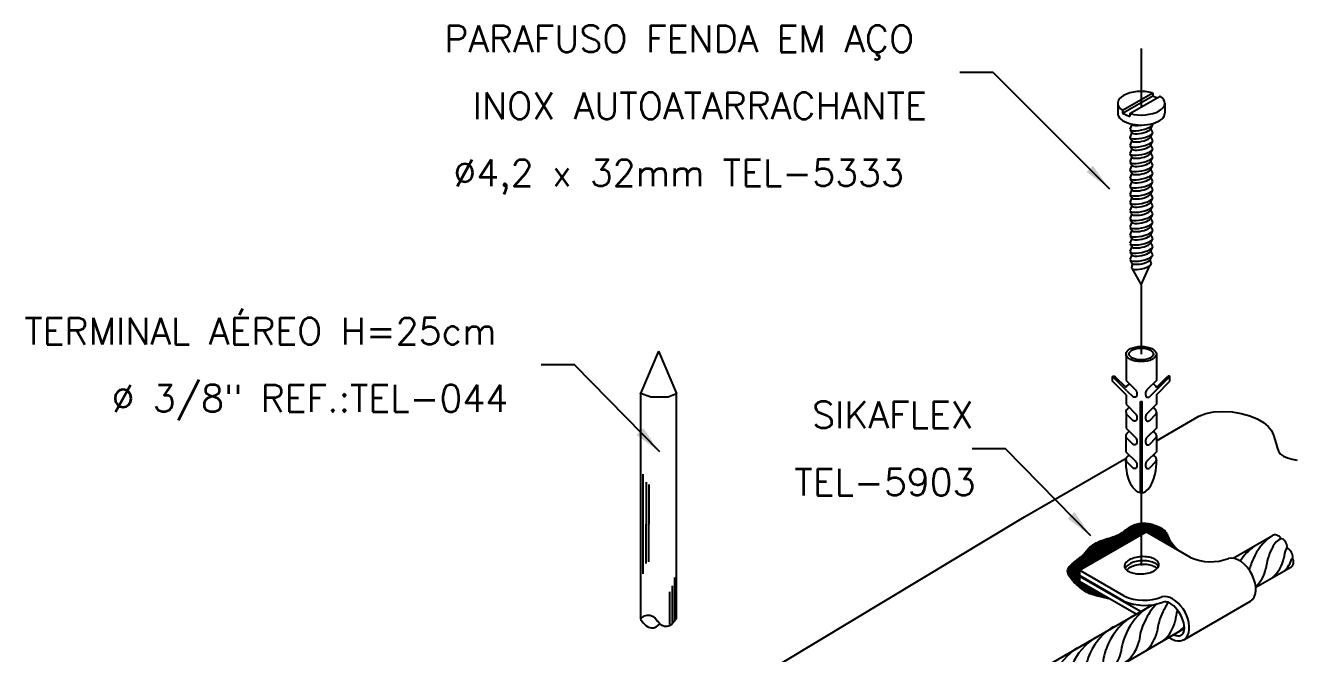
# Model space of a CAD drawing. Header units: millimetres. Extents: x -5754 to -5736.3, y -4695.3 to -4682.5.
# Drawn here: x -5752.53 to -5743.04, y -4687.15 to -4682.45 of the extents above; entities that cross this region are included whole.
import ezdxf
from ezdxf.enums import TextEntityAlignment as Align

# ---------------------------------------------------------------- set-up
doc = ezdxf.new("R2010")
doc.units = ezdxf.units.MM
doc.header["$LTSCALE"] = 10
doc.linetypes.add('DASHDOT', pattern=[1, 0.5, -0.25, 0, -0.25])
doc.linetypes.add('DASHDOT2', pattern=[0.5, 0.25, -0.125, 0, -0.125])
doc.layers.add('Termotécnica', color=7, linetype='Continuous')
doc.styles.add('r80', font='romans.shx')

msp = doc.modelspace()

# ---------------------------------------------------------------- hatches: boundary and pattern name
at = {"layer": 'Termotécnica', "linetype": 'DASHDOT'}
h = msp.add_hatch(dxfattribs=at)
h.set_pattern_fill('ANSI31', color=1, scale=0.06, style=0)
h.set_pattern_definition([(45, (-6462.448331, -5090.449354), (-0.00530330086, 0.00530330086), [])])
h.paths.add_polyline_path([(-5744.4285, -4686.7355), (-5744.6513, -4686.6069), (-5744.6513, -4686.5686), (-5744.6447, -4686.5647), (-5744.6513, -4686.5609), (-5744.6513, -4686.5226), (-5744.1881, -4686.2551), (-5744.1881, -4686.1711), (-5744.1959, -4686.1718), (-5744.2059, -4686.1732), (-5744.2161, -4686.1751), (-5744.2262, -4686.1777), (-5744.2364, -4686.1809), (-5744.2464, -4686.1848), (-5744.2564, -4686.1895), (-5744.2663, -4686.1949), (-5744.276, -4686.2009), (-5744.2856, -4686.2074), (-5744.2951, -4686.2142), (-5744.3045, -4686.2211), (-5744.3138, -4686.228), (-5744.3231, -4686.2346), (-5744.3323, -4686.2409), (-5744.3415, -4686.2466), (-5744.3507, -4686.2518), (-5744.3602, -4686.2567), (-5744.3699, -4686.2612), (-5744.3801, -4686.2655), (-5744.3909, -4686.2696), (-5744.4024, -4686.2737), (-5744.4147, -4686.2778), (-5744.4278, -4686.282), (-5744.4416, -4686.2863), (-5744.4559, -4686.2908), (-5744.4704, -4686.2955), (-5744.4849, -4686.3005), (-5744.499, -4686.3059), (-5744.5126, -4686.3116), (-5744.5255, -4686.3177), (-5744.5373, -4686.3243), (-5744.5482, -4686.3312), (-5744.5581, -4686.3384), (-5744.5671, -4686.3457), (-5744.5753, -4686.3531), (-5744.5827, -4686.3603), (-5744.5894, -4686.3674), (-5744.5953, -4686.3741), (-5744.6007, -4686.3805), (-5744.6057, -4686.3866), (-5744.6106, -4686.3926), (-5744.6158, -4686.3986), (-5744.6216, -4686.4048), (-5744.6282, -4686.4113), (-5744.636, -4686.4184), (-5744.6452, -4686.426), (-5744.6561, -4686.4345), (-5744.6682, -4686.4436), (-5744.681, -4686.4533), (-5744.6937, -4686.4634), (-5744.7059, -4686.4739), (-5744.717, -4686.4846), (-5744.7264, -4686.4955), (-5744.7336, -4686.5064), (-5744.738, -4686.5172), (-5744.7398, -4686.5279), (-5744.7393, -4686.5385), (-5744.7368, -4686.5491), (-5744.7324, -4686.5595), (-5744.7265, -4686.5698), (-5744.7193, -4686.5801), (-5744.7111, -4686.5902), (-5744.7022, -4686.6003), (-5744.6926, -4686.6102), (-5744.6826, -4686.6199), (-5744.6724, -4686.6295), (-5744.6621, -4686.6387), (-5744.6518, -4686.6476), (-5744.6417, -4686.6562), (-5744.632, -4686.6644), (-5744.6225, -4686.6721), (-5744.6119, -4686.6797), (-5744.5984, -4686.6874), (-5744.5804, -4686.6953), (-5744.556, -4686.7039), (-5744.5238, -4686.7133), (-5744.4818, -4686.7237)])
h.paths.add_polyline_path([(-5744.1881, -4686.1711), (-5744.1881, -4686.2551), (-5744.1534, -4686.2351), (-5743.9065, -4686.3777), (-5743.9309, -4686.3538), (-5743.95, -4686.3329), (-5743.9645, -4686.3147), (-5743.9752, -4686.299), (-5743.983, -4686.2854), (-5743.9885, -4686.2737), (-5743.9926, -4686.2636), (-5743.9961, -4686.2548), (-5743.9997, -4686.2471), (-5744.0035, -4686.2403), (-5744.0075, -4686.2342), (-5744.012, -4686.2288), (-5744.0168, -4686.2239), (-5744.0221, -4686.2193), (-5744.0279, -4686.2151), (-5744.0343, -4686.2109), (-5744.0414, -4686.2068), (-5744.049, -4686.2027), (-5744.0571, -4686.1988), (-5744.0656, -4686.1949), (-5744.0744, -4686.1912), (-5744.0834, -4686.1877), (-5744.0925, -4686.1844), (-5744.1017, -4686.1815), (-5744.1109, -4686.1788), (-5744.12, -4686.1765), (-5744.1291, -4686.1746), (-5744.1383, -4686.173), (-5744.1476, -4686.1718), (-5744.1569, -4686.1709), (-5744.1664, -4686.1705), (-5744.1761, -4686.1705), (-5744.1859, -4686.1709)])

# ---------------------------------------------------------------- linework, layer by layer
at = {"layer": 'Termotécnica', "color": 1, "linetype": 'DASHDOT2'}
for p, q in [((-5744.1898, -4682.6222), (-5744.1898, -4683.0604)), ((-5744.1898, -4684.3898), (-5744.1898, -4684.9084)), ((-5744.1898, -4685.9435), (-5744.1898, -4686.4865))]:
    msp.add_line(p, q, dxfattribs=at)
at = {"layer": 'Termotécnica', "color": 2}
for p, q in [((-5745.2962, -4682.8018), (-5745.5462, -4682.8018)), ((-5745.2962, -4682.8018), (-5744.4267, -4683.6713)), ((-5744.3296, -4683.0847), (-5744.1041, -4682.9545)), ((-5744.3296, -4683.1064), (-5744.1041, -4682.9762)), ((-5744.2744, -4683.1093), (-5744.0488, -4682.9791)), ((-5744.1041, -4682.9545), (-5744.1041, -4682.9762)), ((-5744.1041, -4682.9762), (-5744.0701, -4682.9913)), ((-5744.3653, -4683.0323), (-5744.3653, -4683.1073)), ((-5744.0131, -4683.0319), (-5744.0131, -4683.1069)), ((-5744.3296, -4683.0851), (-5744.3296, -4683.1068)), ((-5744.3296, -4683.1068), (-5744.2744, -4683.1314)), ((-5744.2744, -4683.1097), (-5744.2744, -4683.1314)), ((-5744.2597, -4683.1899), (-5744.2753, -4683.2261)), ((-5744.2597, -4683.2509), (-5744.2753, -4683.287)), ((-5744.2714, -4683.2317), (-5744.2597, -4683.2509)), ((-5744.1074, -4683.1982), (-5744.1198, -4683.2207)), ((-5744.1198, -4683.2207), (-5744.1044, -4683.2503)), ((-5744.1074, -4683.2591), (-5744.1198, -4683.2816)), ((-5744.2597, -4683.3118), (-5744.2753, -4683.3479)), ((-5744.2714, -4683.2926), (-5744.2597, -4683.3118)), ((-5744.2714, -4683.3535), (-5744.2597, -4683.3727)), ((-5744.1198, -4683.2816), (-5744.1044, -4683.3112)), ((-5744.1074, -4683.32), (-5744.1198, -4683.3425)), ((-5744.1198, -4683.3425), (-5744.1044, -4683.3721)), ((-5744.2597, -4683.3727), (-5744.2753, -4683.4088)), ((-5744.2597, -4683.4336), (-5744.2753, -4683.4697)), ((-5744.2714, -4683.4144), (-5744.2597, -4683.4336)), ((-5744.1074, -4683.3809), (-5744.1198, -4683.4035)), ((-5744.1198, -4683.4035), (-5744.1044, -4683.433)), ((-5744.1074, -4683.4419), (-5744.1198, -4683.4644)), ((-5744.2597, -4683.4941), (-5744.2753, -4683.5302)), ((-5744.2597, -4683.555), (-5744.2753, -4683.5911)), ((-5744.2714, -4683.475), (-5744.2597, -4683.4941)), ((-5744.2714, -4683.5359), (-5744.2597, -4683.555)), ((-5744.1198, -4683.4644), (-5744.1044, -4683.4939)), ((-5744.1074, -4683.5028), (-5744.1198, -4683.5253)), ((-5744.1198, -4683.5253), (-5744.1044, -4683.5548)), ((-5744.2597, -4683.6159), (-5744.2753, -4683.652)), ((-5744.2714, -4683.5968), (-5744.2597, -4683.6159)), ((-5744.1074, -4683.5637), (-5744.1198, -4683.5862)), ((-5744.1198, -4683.5862), (-5744.1044, -4683.6157)), ((-5744.1074, -4683.6246), (-5744.1198, -4683.6471)), ((-5744.1198, -4683.6471), (-5744.1044, -4683.6766)), ((-5744.2597, -4683.6768), (-5744.2753, -4683.7129)), ((-5744.2597, -4683.7377), (-5744.2753, -4683.7738)), ((-5744.2714, -4683.6577), (-5744.2597, -4683.6768)), ((-5744.2714, -4683.7186), (-5744.2597, -4683.7377)), ((-5744.1074, -4683.6855), (-5744.1198, -4683.708)), ((-5744.1198, -4683.708), (-5744.1044, -4683.7375)), ((-5744.1074, -4683.7464), (-5744.1198, -4683.7689)), ((-5744.2597, -4683.7986), (-5744.2753, -4683.8347)), ((-5744.2714, -4683.7795), (-5744.2597, -4683.7986)), ((-5744.2714, -4683.8404), (-5744.2597, -4683.8595)), ((-5744.1198, -4683.7689), (-5744.1044, -4683.7984)), ((-5744.1074, -4683.8073), (-5744.1198, -4683.8298)), ((-5744.1198, -4683.8298), (-5744.1044, -4683.8593)), ((-5744.2597, -4683.8595), (-5744.2753, -4683.8956)), ((-5744.2597, -4683.9204), (-5744.2753, -4683.9565)), ((-5744.2714, -4683.9013), (-5744.2597, -4683.9204)), ((-5744.1074, -4683.8682), (-5744.1198, -4683.8907)), ((-5744.1198, -4683.8907), (-5744.1044, -4683.9203)), ((-5744.1074, -4683.9291), (-5744.1198, -4683.9516)), ((-5744.2597, -4683.9813), (-5744.2753, -4684.0175)), ((-5744.2714, -4683.9622), (-5744.2597, -4683.9813)), ((-5744.2714, -4684.0231), (-5744.2597, -4684.0423)), ((-5744.1198, -4683.9516), (-5744.1044, -4683.9812)), ((-5744.1074, -4683.99), (-5744.1198, -4684.0125)), ((-5744.1198, -4684.0125), (-5744.1044, -4684.0421)), ((-5744.2597, -4684.0423), (-5744.2753, -4684.0784)), ((-5744.2597, -4684.1032), (-5744.2753, -4684.1393)), ((-5744.2714, -4684.084), (-5744.2597, -4684.1032)), ((-5744.1074, -4684.0509), (-5744.1198, -4684.0734)), ((-5744.1198, -4684.0734), (-5744.1044, -4684.103)), ((-5744.1074, -4684.1118), (-5744.1198, -4684.1343)), ((-5744.2597, -4684.1641), (-5744.2753, -4684.2002)), ((-5744.2724, -4684.2052), (-5744.2597, -4684.2266)), ((-5744.2714, -4684.1449), (-5744.2597, -4684.1641)), ((-5744.1241, -4684.206), (-5744.116, -4684.2326)), ((-5744.1198, -4684.1343), (-5744.1044, -4684.1639)), ((-5744.1198, -4684.1969), (-5744.1095, -4684.1749)), ((-5744.2573, -4684.2307), (-5744.2622, -4684.2636)), ((-5744.257, -4684.2694), (-5744.1898, -4684.3898)), ((-5744.1898, -4684.3898), (-5744.1245, -4684.2457)), ((-5747.7981, -4684.8853), (-5747.9341, -4685.2011)), ((-5747.7981, -4684.8853), (-5747.6633, -4685.2024)), ((-5744.3035, -4684.906), (-5744.3035, -4685.1032)), ((-5744.0761, -4684.906), (-5744.0761, -4685.1032)), ((-5748.4259, -4684.9877), (-5748.6759, -4684.9877)), ((-5747.79, -4685.6383), (-5748.4259, -4684.9877)), ((-5744.2974, -4685.1807), (-5744.4046, -4685.0735)), ((-5744.4046, -4685.1093), (-5744.4046, -4685.0735)), ((-5744.3029, -4685.1574), (-5744.3842, -4685.076)), ((-5744.0822, -4685.1807), (-5743.975, -4685.0735)), ((-5744.0767, -4685.1574), (-5743.9954, -4685.076)), ((-5743.975, -4685.1093), (-5743.975, -4685.0735)), ((-5744.3035, -4685.2104), (-5744.4046, -4685.1093)), ((-5744.3035, -4685.1032), (-5744.232, -4685.1746)), ((-5744.0761, -4685.1032), (-5744.1476, -4685.1746)), ((-5744.0761, -4685.2104), (-5743.975, -4685.1093)), ((-5747.9341, -4685.2011), (-5747.9334, -4686.8852)), ((-5747.8618, -4685.227), (-5747.9339, -4685.2007)), ((-5747.9334, -4685.2008), (-5747.9334, -4685.1995)), ((-5747.8618, -4685.227), (-5747.7266, -4685.227)), ((-5747.7266, -4685.227), (-5747.6633, -4685.2024)), ((-5747.6633, -4686.8821), (-5747.6633, -4685.2024)), ((-5744.3035, -4685.2104), (-5744.3035, -4685.2818)), ((-5744.2974, -4685.1807), (-5744.2509, -4685.2272)), ((-5744.1961, -4685.2602), (-5744.1835, -4685.2602)), ((-5744.1961, -4685.9435), (-5744.1961, -4685.2602)), ((-5744.1835, -4685.9435), (-5744.1835, -4685.2602)), ((-5744.0822, -4685.1807), (-5744.1287, -4685.2272)), ((-5744.0761, -4685.2104), (-5744.0761, -4685.2818)), ((-5744.3035, -4685.2818), (-5744.2299, -4685.3554)), ((-5744.3035, -4685.341), (-5744.3035, -4685.4593)), ((-5744.2974, -4685.3582), (-5744.2509, -4685.4047)), ((-5744.0761, -4685.2818), (-5744.1496, -4685.3554)), ((-5744.0822, -4685.3582), (-5744.1287, -4685.4047)), ((-5744.0761, -4685.341), (-5744.0761, -4685.4593)), ((-5744.0763, -4685.5544), (-5743.76, -4685.3718)), ((-5744.3037, -4685.5153), (-5744.3037, -4685.6367)), ((-5744.3035, -4685.4593), (-5744.2299, -4685.5329)), ((-5744.2974, -4685.5357), (-5744.2509, -4685.5822)), ((-5744.0761, -4685.4593), (-5744.1496, -4685.5329)), ((-5744.0822, -4685.5357), (-5744.1287, -4685.5822)), ((-5744.0763, -4685.5153), (-5744.0763, -4685.637)), ((-5745.2034, -4685.6137), (-5745.4534, -4685.6137)), ((-5744.5675, -4686.2643), (-5745.2034, -4685.6137)), ((-5744.3037, -4685.6367), (-5744.2299, -4685.7104)), ((-5744.0761, -4685.6368), (-5744.1496, -4685.7104)), ((-5745.0624, -4686.1237), (-5744.3011, -4685.6842)), ((-5744.2974, -4685.7132), (-5744.2509, -4685.7598)), ((-5744.0822, -4685.7132), (-5744.1287, -4685.7598)), ((-5747.6632, -4687.687), (-5745.0624, -4686.1237)), ((-5744.6513, -4686.5226), (-5744.1534, -4686.2351)), ((-5743.8212, -4686.4269), (-5744.1534, -4686.2351)), ((-5743.5029, -4686.4329), (-5743.2092, -4686.2636)), ((-5744.6513, -4686.5226), (-5744.6513, -4686.5609)), ((-5744.3191, -4686.7144), (-5744.6513, -4686.5226)), ((-5744.3194, -4686.7525), (-5744.6513, -4686.5609)), ((-5744.6513, -4686.5686), (-5744.6447, -4686.5647)), ((-5744.6513, -4686.5686), (-5744.6513, -4686.6069)), ((-5744.1951, -4686.8319), (-5744.6513, -4686.5686)), ((-5743.3329, -4686.6496), (-5743.0714, -4686.5005)), ((-5744.2283, -4686.8511), (-5744.6513, -4686.6069)), ((-5747.3144, -4688.6301), (-5744.1061, -4686.7806)), ((-5743.8716, -4687.0414), (-5743.3737, -4686.7539)), ((-5746.4522, -4688.4512), (-5743.8674, -4686.9588))]:
    msp.add_line(p, q, dxfattribs=at)
at = {"layer": 'Termotécnica', "color": 1}
for p, q in [((-5747.9127, -4686.1763), (-5747.9127, -4685.8035)), ((-5747.8914, -4685.8641), (-5747.8914, -4686.1775)), ((-5747.8705, -4685.8821), (-5747.8705, -4686.1775)), ((-5747.9127, -4686.5491), (-5747.9127, -4686.1763)), ((-5747.8914, -4686.4715), (-5747.8914, -4686.1775)), ((-5747.8705, -4686.4585), (-5747.8705, -4686.1775)), ((-5747.6786, -4686.5758), (-5747.6786, -4686.8954)), ((-5747.7141, -4686.9271), (-5747.7141, -4686.6829)), ((-5747.6957, -4686.6385), (-5747.6957, -4686.9135))]:
    msp.add_line(p, q, dxfattribs=at)
at = {"layer": 'Termotécnica', "color": 2}
for points in [[(-5744.4046, -4685.0735), (-5744.3994, -4685.0715), (-5744.3917, -4685.0724), (-5744.3842, -4685.076)], [(-5743.9879, -4685.0724), (-5743.9879, -4685.0724), (-5743.9954, -4685.076)], [(-5743.975, -4685.0735), (-5743.975, -4685.0735), (-5743.9802, -4685.0715), (-5743.9879, -4685.0724)], [(-5744.232, -4685.1746), (-5744.2305, -4685.1769), (-5744.2292, -4685.179), (-5744.2281, -4685.1808), (-5744.2272, -4685.1825), (-5744.2264, -4685.184), (-5744.2257, -4685.1854), (-5744.2251, -4685.1867), (-5744.2246, -4685.1878), (-5744.2241, -4685.1889), (-5744.2238, -4685.1898), (-5744.2234, -4685.1908), (-5744.2232, -4685.1917), (-5744.2229, -4685.1925), (-5744.2227, -4685.1934), (-5744.2225, -4685.1942), (-5744.2223, -4685.1951), (-5744.2222, -4685.196), (-5744.222, -4685.1969), (-5744.2219, -4685.1979), (-5744.2218, -4685.1988), (-5744.2218, -4685.1999), (-5744.2217, -4685.2009), (-5744.2217, -4685.2019), (-5744.2217, -4685.203), (-5744.2217, -4685.2041), (-5744.2218, -4685.2051), (-5744.2219, -4685.2062), (-5744.222, -4685.2073), (-5744.2222, -4685.2084), (-5744.2223, -4685.2095), (-5744.2225, -4685.2106), (-5744.2226, -4685.2116), (-5744.2228, -4685.2126), (-5744.2229, -4685.2137), (-5744.2231, -4685.2147), (-5744.2233, -4685.2156), (-5744.2235, -4685.2166), (-5744.2237, -4685.2175), (-5744.2239, -4685.2184), (-5744.2242, -4685.2193), (-5744.2245, -4685.2202), (-5744.2248, -4685.221), (-5744.2251, -4685.2219), (-5744.2255, -4685.2226), (-5744.2258, -4685.2234), (-5744.2262, -4685.2241), (-5744.2267, -4685.2248), (-5744.2271, -4685.2254), (-5744.2276, -4685.2259), (-5744.2281, -4685.2264), (-5744.2286, -4685.2269), (-5744.2291, -4685.2273), (-5744.2296, -4685.2277), (-5744.2301, -4685.228), (-5744.2307, -4685.2283), (-5744.2313, -4685.2286), (-5744.2318, -4685.2288), (-5744.2324, -4685.229), (-5744.233, -4685.2292), (-5744.2337, -4685.2293), (-5744.2344, -4685.2294), (-5744.2352, -4685.2296), (-5744.2361, -4685.2297), (-5744.237, -4685.2298), (-5744.2381, -4685.2298), (-5744.2393, -4685.2299), (-5744.2407, -4685.2299), (-5744.2422, -4685.2297), (-5744.244, -4685.2294), (-5744.246, -4685.2289), (-5744.2483, -4685.2282), (-5744.2509, -4685.2272)], [(-5744.1476, -4685.1746), (-5744.149, -4685.1769), (-5744.1503, -4685.179), (-5744.1515, -4685.1808), (-5744.1524, -4685.1825), (-5744.1532, -4685.184), (-5744.1539, -4685.1854), (-5744.1545, -4685.1867), (-5744.155, -4685.1878), (-5744.1554, -4685.1889), (-5744.1558, -4685.1898), (-5744.1561, -4685.1908), (-5744.1564, -4685.1917), (-5744.1567, -4685.1925), (-5744.1569, -4685.1934), (-5744.1571, -4685.1942), (-5744.1572, -4685.1951), (-5744.1574, -4685.196), (-5744.1575, -4685.1969), (-5744.1577, -4685.1979), (-5744.1577, -4685.1988), (-5744.1578, -4685.1999), (-5744.1579, -4685.2009), (-5744.1579, -4685.2019), (-5744.1579, -4685.203), (-5744.1578, -4685.2041), (-5744.1578, -4685.2051), (-5744.1577, -4685.2062), (-5744.1576, -4685.2073), (-5744.1574, -4685.2084), (-5744.1573, -4685.2095), (-5744.1571, -4685.2106), (-5744.157, -4685.2116), (-5744.1568, -4685.2126), (-5744.1566, -4685.2137), (-5744.1565, -4685.2147), (-5744.1563, -4685.2156), (-5744.1561, -4685.2166), (-5744.1559, -4685.2175), (-5744.1556, -4685.2184), (-5744.1554, -4685.2193), (-5744.1551, -4685.2202), (-5744.1548, -4685.221), (-5744.1545, -4685.2219), (-5744.1541, -4685.2226), (-5744.1537, -4685.2234), (-5744.1533, -4685.2241), (-5744.1529, -4685.2248), (-5744.1525, -4685.2254), (-5744.152, -4685.2259), (-5744.1515, -4685.2264), (-5744.151, -4685.2269), (-5744.1505, -4685.2273), (-5744.15, -4685.2277), (-5744.1494, -4685.228), (-5744.1489, -4685.2283), (-5744.1483, -4685.2286), (-5744.1478, -4685.2288), (-5744.1472, -4685.229), (-5744.1466, -4685.2292), (-5744.1459, -4685.2293), (-5744.1452, -4685.2294), (-5744.1444, -4685.2296), (-5744.1435, -4685.2297), (-5744.1425, -4685.2298), (-5744.1415, -4685.2298), (-5744.1403, -4685.2299), (-5744.1389, -4685.2299), (-5744.1373, -4685.2297), (-5744.1356, -4685.2294), (-5744.1336, -4685.2289), (-5744.1313, -4685.2282), (-5744.1287, -4685.2272)], [(-5744.2299, -4685.3554), (-5744.2292, -4685.3565), (-5744.2281, -4685.3583), (-5744.2272, -4685.36), (-5744.2264, -4685.3615), (-5744.2257, -4685.3629), (-5744.2251, -4685.3642), (-5744.2246, -4685.3653), (-5744.2241, -4685.3664), (-5744.2238, -4685.3673), (-5744.2234, -4685.3683), (-5744.2232, -4685.3692), (-5744.2229, -4685.37), (-5744.2227, -4685.3709), (-5744.2225, -4685.3717), (-5744.2223, -4685.3726), (-5744.2222, -4685.3735), (-5744.222, -4685.3744), (-5744.2219, -4685.3754), (-5744.2218, -4685.3764), (-5744.2218, -4685.3774), (-5744.2217, -4685.3784), (-5744.2217, -4685.3794), (-5744.2217, -4685.3805), (-5744.2217, -4685.3816), (-5744.2218, -4685.3827), (-5744.2219, -4685.3837), (-5744.222, -4685.3848), (-5744.2222, -4685.3859), (-5744.2223, -4685.387), (-5744.2225, -4685.3881), (-5744.2226, -4685.3891), (-5744.2228, -4685.3902), (-5744.2229, -4685.3912), (-5744.2231, -4685.3922), (-5744.2233, -4685.3931), (-5744.2235, -4685.3941), (-5744.2237, -4685.395), (-5744.2239, -4685.3959), (-5744.2242, -4685.3968), (-5744.2245, -4685.3977), (-5744.2248, -4685.3985), (-5744.2251, -4685.3994), (-5744.2255, -4685.4001), (-5744.2258, -4685.4009), (-5744.2262, -4685.4016), (-5744.2267, -4685.4023), (-5744.2271, -4685.4029), (-5744.2276, -4685.4034), (-5744.2281, -4685.404), (-5744.2286, -4685.4044), (-5744.2291, -4685.4048), (-5744.2296, -4685.4052), (-5744.2301, -4685.4055), (-5744.2307, -4685.4058), (-5744.2313, -4685.4061), (-5744.2318, -4685.4063), (-5744.2324, -4685.4065), (-5744.233, -4685.4067), (-5744.2337, -4685.4068), (-5744.2344, -4685.407), (-5744.2352, -4685.4071), (-5744.2361, -4685.4072), (-5744.237, -4685.4073), (-5744.2381, -4685.4074), (-5744.2393, -4685.4074), (-5744.2407, -4685.4074), (-5744.2422, -4685.4072), (-5744.244, -4685.4069), (-5744.246, -4685.4064), (-5744.2483, -4685.4057), (-5744.2509, -4685.4047)], [(-5744.1496, -4685.3554), (-5744.1503, -4685.3565), (-5744.1515, -4685.3583), (-5744.1524, -4685.36), (-5744.1532, -4685.3615), (-5744.1539, -4685.3629), (-5744.1545, -4685.3642), (-5744.155, -4685.3653), (-5744.1554, -4685.3664), (-5744.1558, -4685.3673), (-5744.1561, -4685.3683), (-5744.1564, -4685.3692), (-5744.1567, -4685.37), (-5744.1569, -4685.3709), (-5744.1571, -4685.3717), (-5744.1572, -4685.3726), (-5744.1574, -4685.3735), (-5744.1575, -4685.3744), (-5744.1577, -4685.3754), (-5744.1577, -4685.3764), (-5744.1578, -4685.3774), (-5744.1579, -4685.3784), (-5744.1579, -4685.3794), (-5744.1579, -4685.3805), (-5744.1578, -4685.3816), (-5744.1578, -4685.3827), (-5744.1577, -4685.3837), (-5744.1576, -4685.3848), (-5744.1574, -4685.3859), (-5744.1573, -4685.387), (-5744.1571, -4685.3881), (-5744.157, -4685.3891), (-5744.1568, -4685.3902), (-5744.1566, -4685.3912), (-5744.1565, -4685.3922), (-5744.1563, -4685.3931), (-5744.1561, -4685.3941), (-5744.1559, -4685.395), (-5744.1556, -4685.3959), (-5744.1554, -4685.3968), (-5744.1551, -4685.3977), (-5744.1548, -4685.3985), (-5744.1545, -4685.3994), (-5744.1541, -4685.4001), (-5744.1537, -4685.4009), (-5744.1533, -4685.4016), (-5744.1529, -4685.4023), (-5744.1525, -4685.4029), (-5744.152, -4685.4034), (-5744.1515, -4685.404), (-5744.151, -4685.4044), (-5744.1505, -4685.4048), (-5744.15, -4685.4052), (-5744.1494, -4685.4055), (-5744.1489, -4685.4058), (-5744.1483, -4685.4061), (-5744.1478, -4685.4063), (-5744.1472, -4685.4065), (-5744.1466, -4685.4067), (-5744.1459, -4685.4068), (-5744.1452, -4685.407), (-5744.1444, -4685.4071), (-5744.1435, -4685.4072), (-5744.1425, -4685.4073), (-5744.1415, -4685.4074), (-5744.1403, -4685.4074), (-5744.1389, -4685.4074), (-5744.1373, -4685.4072), (-5744.1356, -4685.4069), (-5744.1336, -4685.4064), (-5744.1313, -4685.4057), (-5744.1287, -4685.4047)], [(-5743.76, -4685.3718), (-5743.7069, -4685.3501), (-5743.6456, -4685.338), (-5743.579, -4685.3347), (-5743.5104, -4685.3392), (-5743.4427, -4685.3506), (-5743.3789, -4685.368), (-5743.3222, -4685.3905), (-5743.2755, -4685.4171), (-5743.2409, -4685.447), (-5743.2169, -4685.4789), (-5743.2008, -4685.5118), (-5743.1899, -4685.5447), (-5743.1818, -4685.5765), (-5743.1739, -4685.6059), (-5743.1634, -4685.6321), (-5743.1479, -4685.6537), (-5743.1253, -4685.6703), (-5743.0962, -4685.6827), (-5743.0618, -4685.6924), (-5743.0232, -4685.7008)], [(-5744.2299, -4685.5329), (-5744.2292, -4685.534), (-5744.2281, -4685.5359), (-5744.2272, -4685.5375), (-5744.2264, -4685.5391), (-5744.2257, -4685.5404), (-5744.2251, -4685.5417), (-5744.2246, -4685.5428), (-5744.2241, -4685.5439), (-5744.2238, -4685.5449), (-5744.2234, -4685.5458), (-5744.2232, -4685.5467), (-5744.2229, -4685.5475), (-5744.2227, -4685.5484), (-5744.2225, -4685.5492), (-5744.2223, -4685.5501), (-5744.2222, -4685.551), (-5744.222, -4685.5519), (-5744.2219, -4685.5529), (-5744.2218, -4685.5539), (-5744.2218, -4685.5549), (-5744.2217, -4685.5559), (-5744.2217, -4685.5569), (-5744.2217, -4685.558), (-5744.2217, -4685.5591), (-5744.2218, -4685.5602), (-5744.2219, -4685.5613), (-5744.222, -4685.5623), (-5744.2222, -4685.5634), (-5744.2223, -4685.5645), (-5744.2225, -4685.5656), (-5744.2226, -4685.5666), (-5744.2228, -4685.5677), (-5744.2229, -4685.5687), (-5744.2231, -4685.5697), (-5744.2233, -4685.5706), (-5744.2235, -4685.5716), (-5744.2237, -4685.5725), (-5744.2239, -4685.5734), (-5744.2242, -4685.5743), (-5744.2245, -4685.5752), (-5744.2248, -4685.576), (-5744.2251, -4685.5769), (-5744.2255, -4685.5777), (-5744.2258, -4685.5784), (-5744.2262, -4685.5791), (-5744.2267, -4685.5798), (-5744.2271, -4685.5804), (-5744.2276, -4685.5809), (-5744.2281, -4685.5815), (-5744.2286, -4685.5819), (-5744.2291, -4685.5823), (-5744.2296, -4685.5827), (-5744.2301, -4685.583), (-5744.2307, -4685.5833), (-5744.2313, -4685.5836), (-5744.2318, -4685.5838), (-5744.2324, -4685.584), (-5744.233, -4685.5842), (-5744.2337, -4685.5843), (-5744.2344, -4685.5845), (-5744.2352, -4685.5846), (-5744.2361, -4685.5847), (-5744.237, -4685.5848), (-5744.2381, -4685.5849), (-5744.2393, -4685.5849), (-5744.2407, -4685.5849), (-5744.2422, -4685.5847), (-5744.244, -4685.5844), (-5744.246, -4685.5839), (-5744.2483, -4685.5832), (-5744.2509, -4685.5822)], [(-5744.1496, -4685.5329), (-5744.1515, -4685.5359), (-5744.1524, -4685.5375), (-5744.1532, -4685.5391), (-5744.1539, -4685.5404), (-5744.1545, -4685.5417), (-5744.155, -4685.5428), (-5744.1554, -4685.5439), (-5744.1558, -4685.5449), (-5744.1561, -4685.5458), (-5744.1564, -4685.5467), (-5744.1567, -4685.5475), (-5744.1569, -4685.5484), (-5744.1571, -4685.5492), (-5744.1572, -4685.5501), (-5744.1574, -4685.551), (-5744.1575, -4685.5519), (-5744.1577, -4685.5529), (-5744.1577, -4685.5539), (-5744.1578, -4685.5549), (-5744.1579, -4685.5559), (-5744.1579, -4685.5569), (-5744.1579, -4685.558), (-5744.1578, -4685.5591), (-5744.1578, -4685.5602), (-5744.1577, -4685.5613), (-5744.1576, -4685.5623), (-5744.1574, -4685.5634), (-5744.1573, -4685.5645), (-5744.1571, -4685.5656), (-5744.157, -4685.5666), (-5744.1568, -4685.5677), (-5744.1566, -4685.5687), (-5744.1565, -4685.5697), (-5744.1563, -4685.5706), (-5744.1561, -4685.5716), (-5744.1559, -4685.5725), (-5744.1556, -4685.5734), (-5744.1554, -4685.5743), (-5744.1551, -4685.5752), (-5744.1548, -4685.576), (-5744.1545, -4685.5769), (-5744.1541, -4685.5777), (-5744.1537, -4685.5784), (-5744.1533, -4685.5791), (-5744.1529, -4685.5798), (-5744.1525, -4685.5804), (-5744.152, -4685.5809), (-5744.1515, -4685.5815), (-5744.151, -4685.5819), (-5744.1505, -4685.5823), (-5744.15, -4685.5827), (-5744.1494, -4685.583), (-5744.1489, -4685.5833), (-5744.1483, -4685.5836), (-5744.1478, -4685.5838), (-5744.1472, -4685.584), (-5744.1466, -4685.5842), (-5744.1459, -4685.5843), (-5744.1452, -4685.5845), (-5744.1444, -4685.5846), (-5744.1435, -4685.5847), (-5744.1425, -4685.5848), (-5744.1415, -4685.5849), (-5744.1403, -4685.5849), (-5744.1389, -4685.5849), (-5744.1373, -4685.5847), (-5744.1356, -4685.5844), (-5744.1336, -4685.5839), (-5744.1313, -4685.5832), (-5744.1287, -4685.5822)], [(-5744.2299, -4685.7104), (-5744.2292, -4685.7115), (-5744.2281, -4685.7134), (-5744.2272, -4685.715), (-5744.2264, -4685.7166), (-5744.2257, -4685.7179), (-5744.2251, -4685.7192), (-5744.2246, -4685.7203), (-5744.2241, -4685.7214), (-5744.2238, -4685.7224), (-5744.2234, -4685.7233), (-5744.2232, -4685.7242), (-5744.2229, -4685.725), (-5744.2227, -4685.7259), (-5744.2225, -4685.7267), (-5744.2223, -4685.7276), (-5744.2222, -4685.7285), (-5744.222, -4685.7294), (-5744.2219, -4685.7304), (-5744.2218, -4685.7314), (-5744.2218, -4685.7324), (-5744.2217, -4685.7334), (-5744.2217, -4685.7344), (-5744.2217, -4685.7355), (-5744.2217, -4685.7366), (-5744.2218, -4685.7377), (-5744.2219, -4685.7388), (-5744.222, -4685.7398), (-5744.2222, -4685.7409), (-5744.2223, -4685.742), (-5744.2225, -4685.7431), (-5744.2226, -4685.7441), (-5744.2228, -4685.7452), (-5744.2229, -4685.7462), (-5744.2231, -4685.7472), (-5744.2233, -4685.7481), (-5744.2235, -4685.7491), (-5744.2237, -4685.75), (-5744.2239, -4685.7509), (-5744.2242, -4685.7518), (-5744.2245, -4685.7527), (-5744.2248, -4685.7536), (-5744.2251, -4685.7544), (-5744.2255, -4685.7552), (-5744.2258, -4685.7559), (-5744.2262, -4685.7566), (-5744.2267, -4685.7573), (-5744.2271, -4685.7579), (-5744.2276, -4685.7585), (-5744.2281, -4685.759), (-5744.2286, -4685.7594), (-5744.2291, -4685.7598), (-5744.2296, -4685.7602), (-5744.2301, -4685.7606), (-5744.2307, -4685.7608), (-5744.2313, -4685.7611), (-5744.2318, -4685.7613), (-5744.2324, -4685.7615), (-5744.233, -4685.7617), (-5744.2337, -4685.7618), (-5744.2344, -4685.762), (-5744.2352, -4685.7621), (-5744.2361, -4685.7622), (-5744.237, -4685.7623), (-5744.2381, -4685.7624), (-5744.2393, -4685.7624), (-5744.2407, -4685.7624), (-5744.2422, -4685.7622), (-5744.244, -4685.7619), (-5744.246, -4685.7614), (-5744.2483, -4685.7607), (-5744.2509, -4685.7598)], [(-5744.1496, -4685.7104), (-5744.1515, -4685.7134), (-5744.1524, -4685.715), (-5744.1532, -4685.7166), (-5744.1539, -4685.7179), (-5744.1545, -4685.7192), (-5744.155, -4685.7203), (-5744.1554, -4685.7214), (-5744.1558, -4685.7224), (-5744.1561, -4685.7233), (-5744.1564, -4685.7242), (-5744.1567, -4685.725), (-5744.1569, -4685.7259), (-5744.1571, -4685.7267), (-5744.1572, -4685.7276), (-5744.1574, -4685.7285), (-5744.1575, -4685.7294), (-5744.1577, -4685.7304), (-5744.1577, -4685.7314), (-5744.1578, -4685.7324), (-5744.1579, -4685.7334), (-5744.1579, -4685.7344), (-5744.1579, -4685.7355), (-5744.1578, -4685.7366), (-5744.1578, -4685.7377), (-5744.1577, -4685.7388), (-5744.1576, -4685.7398), (-5744.1574, -4685.7409), (-5744.1573, -4685.742), (-5744.1571, -4685.7431), (-5744.157, -4685.7441), (-5744.1568, -4685.7452), (-5744.1566, -4685.7462), (-5744.1565, -4685.7472), (-5744.1563, -4685.7481), (-5744.1561, -4685.7491), (-5744.1559, -4685.75), (-5744.1556, -4685.7509), (-5744.1554, -4685.7518), (-5744.1551, -4685.7527), (-5744.1548, -4685.7536), (-5744.1545, -4685.7544), (-5744.1541, -4685.7552), (-5744.1537, -4685.7559), (-5744.1533, -4685.7566), (-5744.1529, -4685.7573), (-5744.1525, -4685.7579), (-5744.152, -4685.7585), (-5744.1515, -4685.759), (-5744.151, -4685.7594), (-5744.1505, -4685.7598), (-5744.15, -4685.7602), (-5744.1494, -4685.7606), (-5744.1489, -4685.7608), (-5744.1483, -4685.7611), (-5744.1478, -4685.7613), (-5744.1472, -4685.7615), (-5744.1466, -4685.7617), (-5744.1459, -4685.7618), (-5744.1452, -4685.762), (-5744.1444, -4685.7621), (-5744.1435, -4685.7622), (-5744.1425, -4685.7623), (-5744.1415, -4685.7624), (-5744.1403, -4685.7624), (-5744.1389, -4685.7624), (-5744.1373, -4685.7622), (-5744.1356, -4685.7619), (-5744.1336, -4685.7614), (-5744.1313, -4685.7607), (-5744.1287, -4685.7598)], [(-5747.9334, -4686.8881), (-5747.9222, -4686.8768), (-5747.9025, -4686.8639), (-5747.8829, -4686.8579), (-5747.8634, -4686.8588), (-5747.844, -4686.8665), (-5747.8247, -4686.8812), (-5747.8055, -4686.9027)], [(-5747.9334, -4686.8881), (-5747.9135, -4686.9147), (-5747.8937, -4686.9345), (-5747.874, -4686.9474), (-5747.8544, -4686.9534), (-5747.8349, -4686.9525), (-5747.8155, -4686.9448), (-5747.7962, -4686.9302), (-5747.7886, -4686.9216)], [(-5747.6633, -4686.8821), (-5747.6815, -4686.9066), (-5747.6996, -4686.9248), (-5747.7175, -4686.9368), (-5747.7354, -4686.9425), (-5747.7531, -4686.9419), (-5747.7707, -4686.9351), (-5747.7881, -4686.922), (-5747.8055, -4686.9027)]]:
    msp.add_lwpolyline(points, dxfattribs=at)
for points in [[(-5744.3029, -4685.1574, -0.122515), (-5744.2965, -4685.1443, -0.074458), (-5744.2785, -4685.1281)], [(-5744.0767, -4685.1574, 0.122515), (-5744.083, -4685.1443, 0.074458), (-5744.101, -4685.1281)], [(-5744.3035, -4685.341, -0.174705), (-5744.2965, -4685.3218, -0.071912), (-5744.2792, -4685.3061)], [(-5744.3035, -4685.341, 0), (-5744.3035, -4685.341, 0.18907), (-5744.2974, -4685.3582)], [(-5744.0761, -4685.341, 0.174705), (-5744.083, -4685.3218, 0.071912), (-5744.1004, -4685.3061)], [(-5744.0822, -4685.3582, 0.138404), (-5744.0761, -4685.341)], [(-5744.3035, -4685.5185, -0.174705), (-5744.2965, -4685.4993, -0.071912), (-5744.2792, -4685.4836)], [(-5744.299, -4685.5343, -0.138405), (-5744.3035, -4685.5185, -0.174705)], [(-5744.0761, -4685.5185, 0.174705), (-5744.083, -4685.4993, 0.071912), (-5744.1004, -4685.4836)], [(-5744.0761, -4685.5185, -0.195135), (-5744.0822, -4685.5357)], [(-5744.0761, -4685.5151), (-5744.0761, -4685.5151, 0.000061), (-5744.0763, -4685.5153)], [(-5744.1961, -4685.9435), (-5744.1961, -4685.9435, -0.153617), (-5744.2279, -4685.9296, -0.102796), (-5744.2702, -4685.8734, -0.062165), (-5744.2941, -4685.8009, -0.048405), (-5744.3036, -4685.7034, -0.005298), (-5744.3034, -4685.6983, -0.057768), (-5744.3035, -4685.6952)], [(-5744.3035, -4685.696, -0.174705), (-5744.2965, -4685.6768, -0.071912), (-5744.2792, -4685.6611)], [(-5744.3035, -4685.696, 0.195135), (-5744.2974, -4685.7132)], [(-5744.1835, -4685.9435), (-5744.1835, -4685.9435, 0.153617), (-5744.1517, -4685.9296, 0.102796), (-5744.1093, -4685.8734, 0.062165), (-5744.0855, -4685.8009, 0.048405), (-5744.076, -4685.7034, 0.005298), (-5744.0761, -4685.6983, 0.057768), (-5744.0761, -4685.6952)], [(-5744.0761, -4685.696, 0.174705), (-5744.083, -4685.6768, 0.071912), (-5744.1004, -4685.6611)], [(-5744.0761, -4685.696, -0.195135), (-5744.0822, -4685.7132)], [(-5744.0603, -4686.494, 0.056274), (-5744.0648, -4686.4878, 0.104203), (-5744.0959, -4686.4657, 0.064948), (-5744.1356, -4686.4543, 0.051099), (-5744.1879, -4686.4519, 0.051099), (-5744.2396, -4686.46, 0.064948), (-5744.2778, -4686.4757, 0.104203), (-5744.3063, -4686.501, 0.056274), (-5744.3102, -4686.5076, 0.174705)], [(-5744.0706, -4686.5084, 0.076612), (-5744.0944, -4686.4934, 0.064948), (-5744.1341, -4686.482, 0.051099), (-5744.1864, -4686.4795, 0.051099), (-5744.2381, -4686.4877, 0.064948), (-5744.2763, -4686.5033, 0.076612), (-5744.2984, -4686.5208, 0.056274)]]:
    msp.add_lwpolyline(points, format="xyb", dxfattribs=at)
for points in [[(-5744.2974, -4685.5357, -0.021127), (-5744.299, -4685.5343, -0.170198)], [(-5744.0575, -4686.4784, 0.174705), (-5744.0665, -4686.457, 0.104203), (-5744.0976, -4686.435, 0.064948), (-5744.1373, -4686.4236, 0.051099), (-5744.1896, -4686.4211, 0.051099), (-5744.2413, -4686.4293, 0.064948), (-5744.2795, -4686.4449, 0.104203), (-5744.308, -4686.4702, 0.174705), (-5744.3147, -4686.4924, 0.174705), (-5744.3056, -4686.5138, 0.104203), (-5744.2745, -4686.5358, 0.064948), (-5744.2349, -4686.5472, 0.051099), (-5744.1826, -4686.5497, 0.051099), (-5744.1308, -4686.5416, 0.064948), (-5744.0927, -4686.5259, 0.104203), (-5744.0641, -4686.5006, 0.174705)]]:
    msp.add_lwpolyline(points, format="xyb", close=True, dxfattribs=at)
at = {"layer": 'Termotécnica', "color": 1}
msp.add_lwpolyline([(-5744.4285, -4686.7355), (-5744.4818, -4686.7237), (-5744.5238, -4686.7133), (-5744.556, -4686.7039), (-5744.5804, -4686.6953), (-5744.5984, -4686.6874), (-5744.6119, -4686.6797), (-5744.6225, -4686.6721), (-5744.632, -4686.6644), (-5744.6417, -4686.6562), (-5744.6518, -4686.6476), (-5744.6621, -4686.6387), (-5744.6724, -4686.6295), (-5744.6826, -4686.6199), (-5744.6926, -4686.6102), (-5744.7022, -4686.6003), (-5744.7111, -4686.5902), (-5744.7193, -4686.5801), (-5744.7265, -4686.5698), (-5744.7324, -4686.5595), (-5744.7368, -4686.5491), (-5744.7393, -4686.5385), (-5744.7398, -4686.5279), (-5744.738, -4686.5172), (-5744.7336, -4686.5064), (-5744.7264, -4686.4955), (-5744.717, -4686.4846), (-5744.7059, -4686.4739), (-5744.6937, -4686.4634), (-5744.681, -4686.4533), (-5744.6682, -4686.4436), (-5744.6561, -4686.4345), (-5744.6452, -4686.426), (-5744.636, -4686.4184), (-5744.6282, -4686.4113), (-5744.6216, -4686.4048), (-5744.6158, -4686.3986), (-5744.6106, -4686.3926), (-5744.6057, -4686.3866), (-5744.6007, -4686.3805), (-5744.5953, -4686.3741), (-5744.5894, -4686.3674), (-5744.5827, -4686.3603), (-5744.5753, -4686.3531), (-5744.5671, -4686.3457), (-5744.5581, -4686.3384), (-5744.5482, -4686.3312), (-5744.5373, -4686.3243), (-5744.5255, -4686.3177), (-5744.5126, -4686.3116), (-5744.499, -4686.3059), (-5744.4849, -4686.3005), (-5744.4704, -4686.2955), (-5744.4559, -4686.2908), (-5744.4416, -4686.2863), (-5744.4278, -4686.282), (-5744.4147, -4686.2778), (-5744.4024, -4686.2737), (-5744.3909, -4686.2696), (-5744.3801, -4686.2655), (-5744.3699, -4686.2612), (-5744.3602, -4686.2567), (-5744.3507, -4686.2518), (-5744.3415, -4686.2466), (-5744.3323, -4686.2409), (-5744.3231, -4686.2346), (-5744.3138, -4686.228), (-5744.3045, -4686.2211), (-5744.2951, -4686.2142), (-5744.2856, -4686.2074), (-5744.276, -4686.2009), (-5744.2663, -4686.1949), (-5744.2564, -4686.1895), (-5744.2464, -4686.1848), (-5744.2364, -4686.1809), (-5744.2262, -4686.1777), (-5744.2161, -4686.1751), (-5744.2059, -4686.1732), (-5744.1959, -4686.1718), (-5744.1859, -4686.1709), (-5744.1761, -4686.1705), (-5744.1664, -4686.1705), (-5744.1569, -4686.1709), (-5744.1476, -4686.1718), (-5744.1383, -4686.173), (-5744.1291, -4686.1746), (-5744.12, -4686.1765), (-5744.1109, -4686.1788), (-5744.1017, -4686.1815), (-5744.0925, -4686.1844), (-5744.0834, -4686.1877), (-5744.0744, -4686.1912), (-5744.0656, -4686.1949), (-5744.0571, -4686.1988), (-5744.049, -4686.2027), (-5744.0414, -4686.2068), (-5744.0343, -4686.2109), (-5744.0279, -4686.2151), (-5744.0221, -4686.2193), (-5744.0168, -4686.2239), (-5744.012, -4686.2288), (-5744.0075, -4686.2342), (-5744.0035, -4686.2403), (-5743.9997, -4686.2471), (-5743.9961, -4686.2548), (-5743.9926, -4686.2636), (-5743.9885, -4686.2737), (-5743.983, -4686.2854), (-5743.9752, -4686.299), (-5743.9645, -4686.3147), (-5743.95, -4686.3329), (-5743.9309, -4686.3538), (-5743.9065, -4686.3777)], dxfattribs=at)
for centre, radius, start, end in [((-5742.9752, -4686.5959), 0.4083, 127.54172, 156.72718), ((-5739.1201, -4689.7256), 5.3908, 140.66004, 140.70184), ((-5743.0755, -4686.4177), 0.1492, 119.68152, 158.37717), ((-5743.0565, -4686.7168), 0.473, 127.51237, 146.16383), ((-5742.8267, -4686.5546), 0.4324, 153.65202, 174.08685), ((-5742.9744, -4686.4315), 0.1483, 152.53577, 180.33503), ((-5743.1906, -4686.7945), 0.473, 127.2601, 130.41523), ((-5742.9628, -4686.6265), 0.4324, 153.65202, 165.9611), ((-5743.3958, -4686.3684), 0.2805, 311.81615, 346.80877), ((-5743.3355, -4686.3323), 0.2921, 318.20481, 338.88268), ((-5743.5299, -4686.446), 0.2805, 314.59217, 346.80877), ((-5745.5452, -4684.4088), 3.2088, 318.22973, 318.27822), ((-5743.7885, -4687.0663), 0.4083, 134.37735, 156.72718), ((-5743.5973, -4687.0297), 0.473, 145.58467, 155.44428), ((-5744.004, -4687.2649), 0.473, 123.03738, 155.44428), ((-5743.8698, -4687.1872), 0.473, 126.15483, 155.44428), ((-5743.64, -4687.025), 0.4324, 153.65202, 174.08685), ((-5743.5059, -4686.9474), 0.4324, 162.78233, 174.08685), ((-5744.1952, -4687.3015), 0.4083, 119.45766, 156.72718), ((-5743.7761, -4687.0969), 0.4324, 153.65202, 174.08685), ((-5744.2091, -4686.8388), 0.2805, 311.81615, 346.80877), ((-5744.0727, -4686.7531), 0.2805, 298.31162, 316.94473), ((-5744.2765, -4687.4224), 0.473, 123.03738, 155.44428), ((-5744.0467, -4687.2602), 0.4324, 153.65202, 174.08685), ((-5744.4794, -4686.9883), 0.2805, 298.31162, 346.80877), ((-5743.9125, -4687.1826), 0.4324, 153.65202, 174.08685), ((-5744.3432, -4686.9164), 0.2805, 311.81615, 346.80877), ((-5744.4106, -4687.5001), 0.473, 123.03738, 155.44428), ((-5744.1828, -4687.3321), 0.4324, 153.65202, 174.08685), ((-5744.6157, -4687.074), 0.2805, 311.81615, 346.80877)]:
    msp.add_arc(centre, radius, start, end, dxfattribs=at)
at = {"layer": 'Termotécnica', "color": 2}
for centre, radius, start, end in [((-5743.6711, -4686.0923), 0.3668, 245.83257, 291.33176), ((-5744.1689, -4686.38), 0.3666, 245.7672, 291.33761), ((-5744.1638, -4686.3949), 0.39, 246.48565, 290.45877), ((-5744.0591, -4686.9509), 0.1919, 352.33769, 357.64576)]:
    msp.add_arc(centre, radius, start, end, dxfattribs=at)
for centre, major_axis, ratio, start_param, end_param in [((-5744.1892, -4683.0319), (-0.1761, 0), 0.500279, 4.209434, 6.927858), ((-5744.1892, -4683.0319), (-0.1761, 0), 0.500279, 1.067604, 3.786429), ((-5744.1892, -4683.1069), (-0.1761, 0), 0.500279, 0, 3.141593), ((-5743.1817, -4686.3077), (-0.0274, 0.0441), 0.840361, 4.66795, 6.283185), ((-5743.1277, -4686.3256), (-0.0217, 0.0376), 0.509483, 3.143946, 6.283185), ((-5743.0847, -4686.4), (-0.0217, 0.0376), 0.509483, 3.141593, 6.283185), ((-5743.4641, -4686.5974), (-0.0904, 0.1565), 0.613222, 3.119686, 6.12017), ((-5743.0953, -4686.4572), (-0.024, 0.0434), 0.886479, 3.141593, 4.783167), ((-5743.9619, -4686.8848), (-0.0904, 0.1565), 0.613222, 2.249611, 6.12017), ((-5743.9616, -4686.8855), (-0.0709, 0.1227), 0.509483, 2.479183, 6.206799)]:
    msp.add_ellipse(centre, major_axis=major_axis, ratio=ratio, start_param=start_param, end_param=end_param, dxfattribs=at)
at = {"layer": 'Termotécnica', "color": 1}
for centre, major_axis, ratio, end_param in [((-5744.1897, -4683.2075), (-0.0856, -0.0182), 0.286066, 3.141593), ((-5744.1897, -4683.2684), (-0.0856, -0.0182), 0.286066, 3.141593), ((-5744.1896, -4683.1751), (-0.0701, -0.0149), 0.283809, 1.542964), ((-5744.1896, -4683.2356), (-0.0701, -0.0149), 0.283809, 3.141593), ((-5744.1897, -4683.3294), (-0.0856, -0.0182), 0.286066, 3.141593), ((-5744.1896, -4683.2965), (-0.0701, -0.0149), 0.283809, 3.141593), ((-5744.1896, -4683.3576), (-0.0701, -0.0149), 0.283809, 3.141593), ((-5744.1897, -4683.3905), (-0.0856, -0.0182), 0.286066, 3.141593), ((-5744.1897, -4683.4515), (-0.0856, -0.0182), 0.286066, 3.141593), ((-5744.1896, -4683.4186), (-0.0701, -0.0149), 0.283809, 3.141593), ((-5744.1897, -4683.5125), (-0.0856, -0.0182), 0.286066, 3.141593), ((-5744.1897, -4683.5736), (-0.0856, -0.0182), 0.286066, 3.141593), ((-5744.1896, -4683.4796), (-0.0701, -0.0149), 0.283809, 3.141593), ((-5744.1896, -4683.5407), (-0.0701, -0.0149), 0.283809, 3.141593), ((-5744.1897, -4683.6346), (-0.0856, -0.0182), 0.286066, 3.141593), ((-5744.1896, -4683.6017), (-0.0701, -0.0149), 0.283809, 3.141593), ((-5744.1896, -4683.6628), (-0.0701, -0.0149), 0.283809, 3.141593), ((-5744.1897, -4683.6947), (-0.0856, -0.0182), 0.286066, 3.141593), ((-5744.1897, -4683.7558), (-0.0856, -0.0182), 0.286066, 3.141593), ((-5744.1896, -4683.7229), (-0.0701, -0.0149), 0.283809, 3.141593), ((-5744.1897, -4683.8168), (-0.0856, -0.0182), 0.286066, 3.141593), ((-5744.1896, -4683.7839), (-0.0701, -0.0149), 0.283809, 3.141593), ((-5744.1896, -4683.845), (-0.0701, -0.0149), 0.283809, 3.141593), ((-5744.1897, -4683.8779), (-0.0856, -0.0182), 0.286066, 3.141593), ((-5744.1897, -4683.9389), (-0.0856, -0.0182), 0.286066, 3.141593), ((-5744.1896, -4683.906), (-0.0701, -0.0149), 0.283809, 3.141593), ((-5744.1897, -4683.9999), (-0.0856, -0.0182), 0.286066, 3.141593), ((-5744.1896, -4683.967), (-0.0701, -0.0149), 0.283809, 3.141593), ((-5744.1896, -4684.0281), (-0.0701, -0.0149), 0.283809, 3.141593), ((-5744.1897, -4684.061), (-0.0856, -0.0182), 0.286066, 3.141593), ((-5744.1897, -4684.122), (-0.0856, -0.0182), 0.286066, 3.141593), ((-5744.1896, -4684.0891), (-0.0701, -0.0149), 0.283809, 3.141593), ((-5744.1897, -4684.1831), (-0.0856, -0.0182), 0.286066, 3.141593), ((-5744.1896, -4684.1502), (-0.0701, -0.0149), 0.283809, 3.141593), ((-5744.1896, -4684.2112), (-0.0701, -0.0149), 0.283809, 3.141593), ((-5744.1892, -4684.2482), (-0.0729, -0.0154), 0.283809, 3.141593)]:
    msp.add_ellipse(centre, major_axis=major_axis, ratio=ratio, start_param=0, end_param=end_param, dxfattribs=at)
at = {"layer": 'Termotécnica', "color": 2}
for centre, major_axis, ratio in [((-5744.1899, -4684.9064), (-0.1136, 0), 0.500279), ((-5744.1898, -4684.9064), (-0.0909, 0), 0.484856)]:
    msp.add_ellipse(centre, major_axis=major_axis, ratio=ratio, dxfattribs=at)
for points in [[(-5744.5519, -4683.4982), (-5744.5992, -4683.5453), (-5744.4343, -4683.6636)], [(-5747.9117, -4685.4613), (-5747.9625, -4685.5104), (-5747.79, -4685.6383)], [(-5744.6892, -4686.0873), (-5744.74, -4686.1363), (-5744.5675, -4686.2643)]]:
    msp.add_solid(points, dxfattribs=at)

# ---------------------------------------------------------------- texts
at = {"layer": 'Termotécnica', "color": 2, "style": 'r80'}
for s, p in [('PARAFUSO FENDA EM AÇO ', (-5749.4016, -4682.5503)), ('INOX AUTOATARRACHANTE ', (-5749.1881, -4683.0514)), (' %%C4,2 x 32mm TEL-5333', (-5749.4697, -4683.5521))]:
    msp.add_text(s, height=0.2, dxfattribs=at).set_placement(p, align=Align.MIDDLE_LEFT)
for s, p in [('TERMINAL AÉREO H=25cm', (-5752.541, -4684.8352)), ('%%C 3/8" REF.:TEL-044', (-5751.888, -4685.3376)), ('SIKAFLEX ', (-5746.6504, -4685.4611)), ('TEL-5903', (-5746.7824, -4685.9636))]:
    msp.add_text(s, height=0.2, dxfattribs=at).set_placement(p)

doc.saveas('drawing.dxf')
